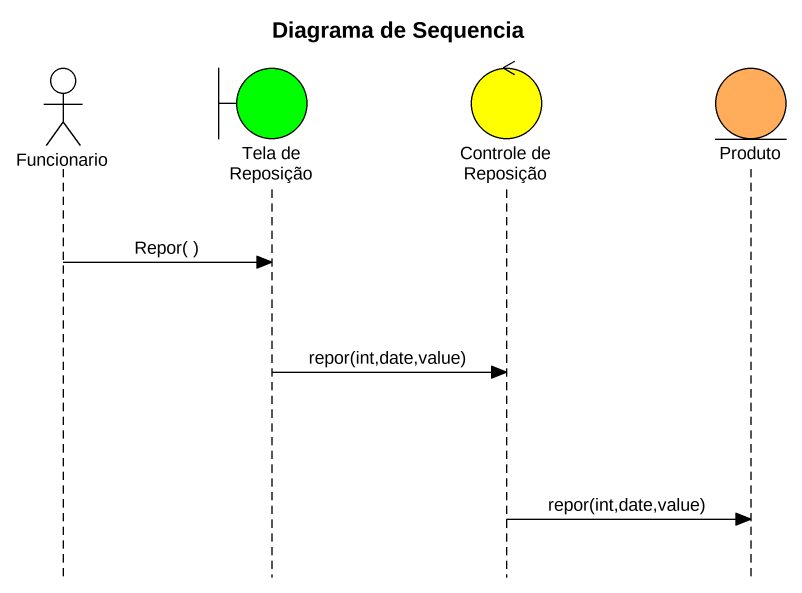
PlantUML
@startuml
title Diagrama de Sequencia
hide footbox
actor Funcionario
boundary "Tela de Reposição" as Tela_de_Reposição #00FF00
control "Controle de Reposição" as Controle_de_Reposição #FFFF00
entity Produto #FFAD5B

Funcionario -> Tela_de_Reposição : Repor( )
Tela_de_Reposição -> Controle_de_Reposição : repor(int,date,value)
Controle_de_Reposição -> Produto : repor(int,date,value)
@enduml
